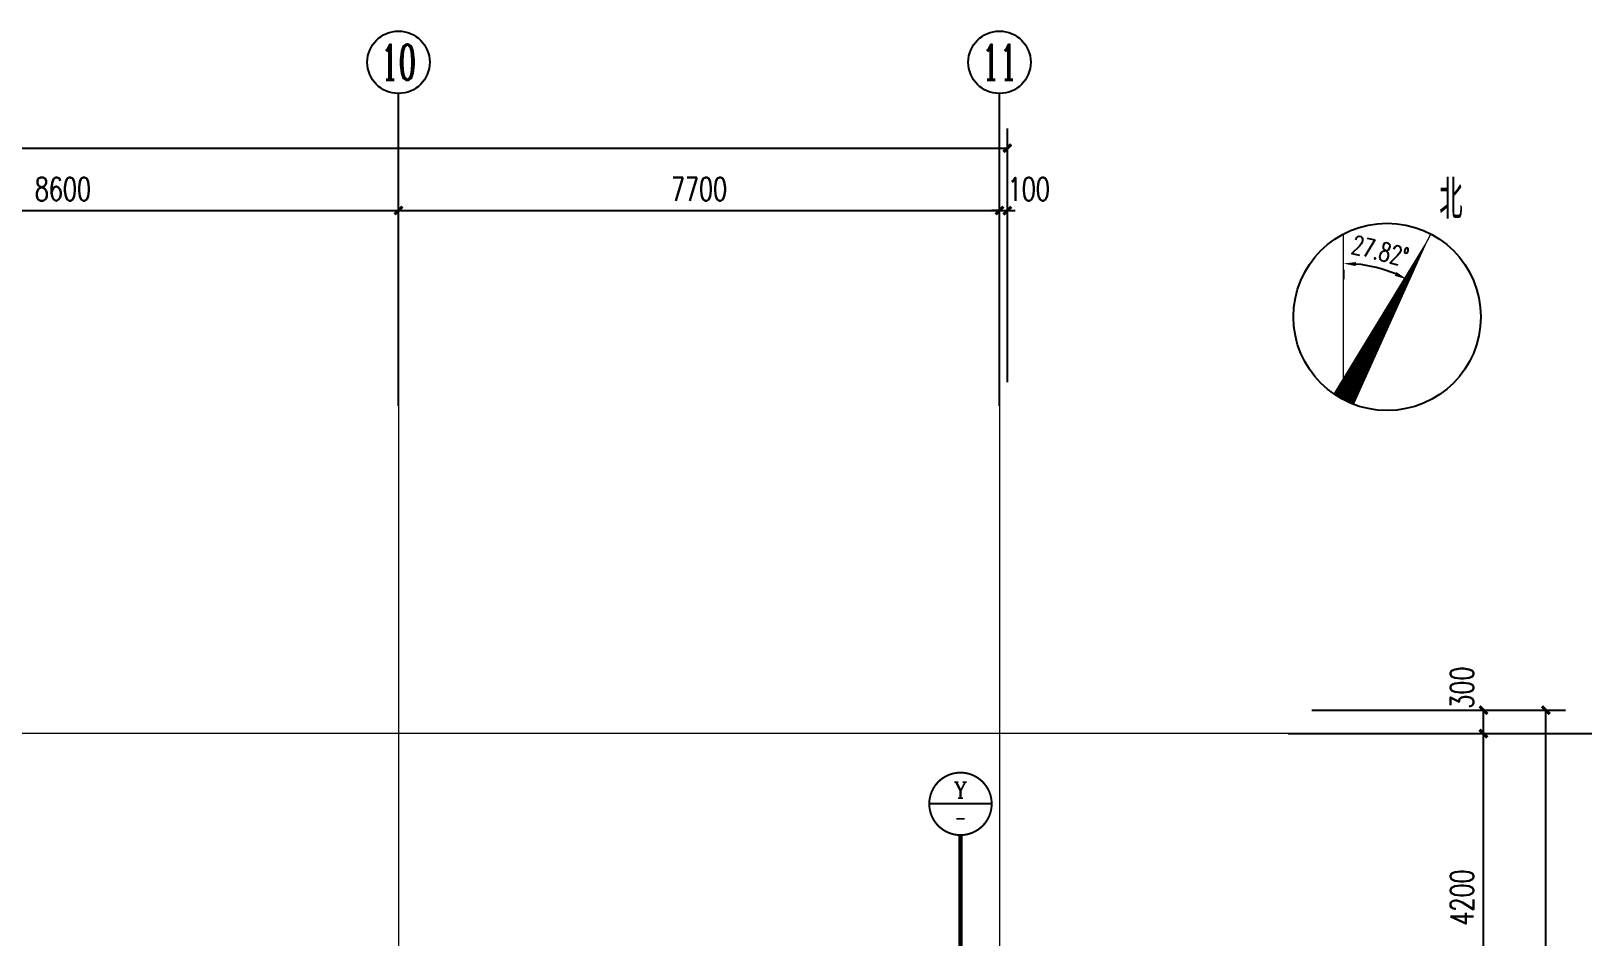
# Model space of a CAD drawing. Extents: x 1031190 to 1725648, y 733081 to 1571294.
# Drawn here: x 1352680 to 1372563, y 1150751 to 1162356 of the extents above; entities that cross this region are included whole.
import ezdxf
from ezdxf.enums import TextEntityAlignment as Align

# ---------------------------------------------------------------- set-up
doc = ezdxf.new("R2010")
doc.units = 0
doc.header["$LTSCALE"] = 1000
doc.header["$MEASUREMENT"] = 0
doc.linetypes.add('ACAD_ISO10W100', pattern=[18.5, 12, -3, 0.5, -3])
doc.linetypes.add('DOTE', pattern=[2.42, 2, -0.2, 0.02, -0.2])
for name, color, linetype in [('AXIS', 3, 'Continuous'), ('AXIS_TEXT', 4, 'Continuous'), ('C-AXIS(轴号)', 3, 'Continuous'), ('C-AXIS-T(字)', 7, 'Continuous'), ('DIM_SYMB', 3, 'Continuous'), ('DIM_雨水', 3, 'Continuous'), ('PIPE-雨水', 4, 'Y'), ('PUB_DIM', 3, 'Continuous')]:
    doc.layers.add(name, color=color, linetype=linetype)
doc.layers.add('DOTE', color=19, linetype='DOTE', lineweight=9)
doc.styles.add('_TCH_AXIS', font='COMPLEX', dxfattribs={"bigfont": 'GBCBIG'})
doc.styles.add('_TCH_DIM', font='SIMPLEX.shx', dxfattribs={"width": 0.6, "oblique": 10, "bigfont": 'hztxt.shx'})
doc.styles.add('_TCH_DIM_T3', font='SIMPLEX', dxfattribs={"width": 0.705882, "bigfont": 'GBCBIG'})
doc.styles.add('_TWT_CIRCLE', font='COMPLEX', dxfattribs={"width": 1.1, "height": 3.5, "bigfont": 'HZTXT'})
doc.styles.add('COMPLEX', font='COMPLEX')
doc.styles.get("Standard").update_dxf_attribs({"font": 'gbenor.shx', "bigfont": 'gbcbig.shx'})
doc.linetypes.add('Y', pattern='A,2,-0.2,["Y",Standard,S=0.4,R=0,X=-0.1,Y=-0.115],-0.35', length=2.55)
doc.dimstyles.new('_TCH_ARCH&&100', dxfattribs={"dimtxt": 297.5, "dimasz": 100, "dimexe": 250, "dimexo": 300, "dimgap": 126.25, "dimtad": 1, "dimdec": 0, "dimzin": 0, "dimdsep": 46, "dimtxsty": '_TCH_DIM_T3', "dimblk": 'ARCHTICK', "dimcen": 0.09, "dimclrt": 7, "dimazin": 2, "dimtfac": 1, "dimtdec": 0, "dimtix": 1, "dimtmove": 2, "dimatfit": 3, "dimfxl": 0, "dimtolj": 1, "dimtzin": 0, "dimarcsym": 0})
doc.dimstyles.new('_TCH_ARROW&&80', dxfattribs={"dimtxt": 238, "dimasz": 160, "dimexe": 200, "dimexo": 240, "dimgap": 101, "dimtad": 1, "dimdec": 0, "dimzin": 0, "dimdsep": 46, "dimtxsty": '_TCH_DIM_T3', "dimcen": 0.09, "dimclrt": 7, "dimazin": 2, "dimtfac": 1, "dimtdec": 0, "dimtix": 1, "dimtmove": 2, "dimatfit": 3, "dimfxl": 0, "dimtolj": 1, "dimtzin": 0, "dimarcsym": 0})

# ---------------------------------------------------------------- blocks, each defined once
blk = doc.blocks.new('*D1066')
at = {"layer": 'Defpoints', "color": 0}
for p in [(1369494, 1159538), (1370048, 1159287), (1370382, 1159318), (1369494, 1157633)]:
    blk.add_point(p, dxfattribs=at)
at = {"layer": 'PUB_DIM', "color": 0, "lineweight": -2}
for p, q in [((1369494, 1159298), (1369494, 1159178)), ((1370270, 1159105), (1370214, 1158999))]:
    blk.add_line(p, q, dxfattribs=at)
blk.add_arc((1369494, 1157633), 1745, 67.4414, 84.7433, dxfattribs=at)
at = {"layer": 'PUB_DIM', "color": 0}
for points in [[(1369652, 1159344), (1369655, 1159397), (1369494, 1159378)], [(1370174, 1159268), (1370152, 1159220), (1370308, 1159176)]]:
    blk.add_solid(points, dxfattribs=at)
at = {"layer": 'PUB_DIM', "color": 7, "insert": (1369966, 1159540), "char_height": 238, "attachment_point": 5, "rotation": 346.0924, "style": '_TCH_DIM_T3'}
blk.add_mtext('\\A1;27.82°', dxfattribs=at)
blk = doc.blocks.new('_ArchTick')
at = {"color": 0, "linetype": 'ByBlock', "const_width": 0.4}
blk.add_lwpolyline([(-0.5, -0.5), (0.5, 0.5)], dxfattribs=at)
blk = doc.blocks.new('*D1067')
at = {"layer": 'AXIS', "color": 0, "lineweight": -2}
for p, q in [((1369088, 1153656), (1372338, 1153656)), ((1372088, 1137456), (1372088, 1153656)), ((1369088, 1137456), (1372338, 1137456))]:
    blk.add_line(p, q, dxfattribs=at)
at = {"layer": 'Defpoints', "color": 0}
for p in [(1368788, 1153656), (1372088, 1153656), (1368788, 1137456)]:
    blk.add_point(p, dxfattribs=at)
at = {"layer": 'AXIS', "color": 0, "lineweight": -2, "xscale": 100, "yscale": 100, "zscale": 100}
for p, rotation in [((1372088, 1153656), 90), ((1372088, 1137456), 270)]:
    blk.add_blockref('_ArchTick', p, dxfattribs=dict(at, rotation=rotation))
at = {"layer": 'AXIS', "color": 7, "insert": (1371813, 1144206), "char_height": 297.5, "attachment_point": 5, "rotation": 90, "style": '_TCH_DIM_T3'}
blk.add_mtext('\\A1;16200', dxfattribs=at)
blk = doc.blocks.new('*D1068')
at = {"layer": 'AXIS', "color": 0, "lineweight": -2}
for p, q in [((1369088, 1153656), (1371538, 1153656)), ((1371288, 1153356), (1371288, 1153656)), ((1369088, 1153356), (1371538, 1153356))]:
    blk.add_line(p, q, dxfattribs=at)
at = {"layer": 'Defpoints', "color": 0}
for p in [(1368788, 1153656), (1371288, 1153656), (1368788, 1153356)]:
    blk.add_point(p, dxfattribs=at)
at = {"layer": 'AXIS', "color": 0, "lineweight": -2, "xscale": 100, "yscale": 100, "zscale": 100}
for p, rotation in [((1371288, 1153656), 90), ((1371288, 1153356), 270)]:
    blk.add_blockref('_ArchTick', p, dxfattribs=dict(at, rotation=rotation))
at = {"layer": 'AXIS', "color": 7, "insert": (1371013, 1153945), "char_height": 297.5, "attachment_point": 5, "rotation": 90, "style": '_TCH_DIM_T3'}
blk.add_mtext('\\A1;300', dxfattribs=at)
blk = doc.blocks.new('*D1069')
at = {"layer": 'AXIS', "color": 0, "lineweight": -2}
for p, q in [((1369088, 1153356), (1371538, 1153356)), ((1371288, 1149156), (1371288, 1153356)), ((1369088, 1149156), (1371538, 1149156))]:
    blk.add_line(p, q, dxfattribs=at)
at = {"layer": 'Defpoints', "color": 0}
for p in [(1368788, 1153356), (1371288, 1153356), (1368788, 1149156)]:
    blk.add_point(p, dxfattribs=at)
at = {"layer": 'AXIS', "color": 0, "lineweight": -2, "xscale": 100, "yscale": 100, "zscale": 100}
for p, rotation in [((1371288, 1153356), 90), ((1371288, 1149156), 270)]:
    blk.add_blockref('_ArchTick', p, dxfattribs=dict(at, rotation=rotation))
at = {"layer": 'AXIS', "color": 7, "insert": (1371013, 1151256), "char_height": 297.5, "attachment_point": 5, "rotation": 90, "style": '_TCH_DIM_T3'}
blk.add_mtext('\\A1;4200', dxfattribs=at)
blk = doc.blocks.new('*D1074')
at = {"layer": 'AXIS', "color": 0, "lineweight": -2}
for p, q in [((1293188, 1157856), (1293188, 1161106)), ((1365188, 1157856), (1365188, 1161106)), ((1293188, 1160856), (1365188, 1160856))]:
    blk.add_line(p, q, dxfattribs=at)
at = {"layer": 'Defpoints', "color": 0}
for p in [(1365188, 1160856), (1293188, 1157556), (1365188, 1157556)]:
    blk.add_point(p, dxfattribs=at)
at = {"layer": 'AXIS', "color": 0, "lineweight": -2, "xscale": 100, "yscale": 100, "zscale": 100, "rotation": 180}
blk.add_blockref('_ArchTick', (1293188, 1160856), dxfattribs=at)
at = {"layer": 'AXIS', "color": 0, "lineweight": -2, "xscale": 100, "yscale": 100, "zscale": 100}
blk.add_blockref('_ArchTick', (1365188, 1160856), dxfattribs=at)
at = {"layer": 'AXIS', "color": 7, "insert": (1329188, 1161131), "char_height": 297.5, "attachment_point": 5, "style": '_TCH_DIM_T3'}
blk.add_mtext('\\A1;72000', dxfattribs=at)
blk = doc.blocks.new('*D1088')
at = {"layer": 'AXIS', "color": 0, "lineweight": -2}
for p, q in [((1348788, 1157856), (1348788, 1160306)), ((1357388, 1157856), (1357388, 1160306)), ((1348788, 1160056), (1357388, 1160056))]:
    blk.add_line(p, q, dxfattribs=at)
at = {"layer": 'Defpoints', "color": 0}
for p in [(1357388, 1160056), (1348788, 1157556), (1357388, 1157556)]:
    blk.add_point(p, dxfattribs=at)
at = {"layer": 'AXIS', "color": 0, "lineweight": -2, "xscale": 100, "yscale": 100, "zscale": 100, "rotation": 180}
blk.add_blockref('_ArchTick', (1348788, 1160056), dxfattribs=at)
at = {"layer": 'AXIS', "color": 0, "lineweight": -2, "xscale": 100, "yscale": 100, "zscale": 100}
blk.add_blockref('_ArchTick', (1357388, 1160056), dxfattribs=at)
at = {"layer": 'AXIS', "color": 7, "insert": (1353088, 1160331), "char_height": 297.5, "attachment_point": 5, "style": '_TCH_DIM_T3'}
blk.add_mtext('\\A1;8600', dxfattribs=at)
blk = doc.blocks.new('*D1089')
at = {"layer": 'AXIS', "color": 0, "lineweight": -2}
for p, q in [((1357388, 1157856), (1357388, 1160306)), ((1365088, 1157856), (1365088, 1160306)), ((1357388, 1160056), (1365088, 1160056))]:
    blk.add_line(p, q, dxfattribs=at)
at = {"layer": 'Defpoints', "color": 0}
for p in [(1365088, 1160056), (1357388, 1157556), (1365088, 1157556)]:
    blk.add_point(p, dxfattribs=at)
at = {"layer": 'AXIS', "color": 0, "lineweight": -2, "xscale": 100, "yscale": 100, "zscale": 100, "rotation": 180}
blk.add_blockref('_ArchTick', (1357388, 1160056), dxfattribs=at)
at = {"layer": 'AXIS', "color": 0, "lineweight": -2, "xscale": 100, "yscale": 100, "zscale": 100}
blk.add_blockref('_ArchTick', (1365088, 1160056), dxfattribs=at)
at = {"layer": 'AXIS', "color": 7, "insert": (1361238, 1160331), "char_height": 297.5, "attachment_point": 5, "style": '_TCH_DIM_T3'}
blk.add_mtext('\\A1;7700', dxfattribs=at)
blk = doc.blocks.new('*D1090')
at = {"layer": 'AXIS', "color": 0, "lineweight": -2}
for p, q in [((1365088, 1157856), (1365088, 1160306)), ((1365188, 1157856), (1365188, 1160306)), ((1365088, 1160056), (1364988, 1160056)), ((1365088, 1160056), (1365188, 1160056)), ((1365188, 1160056), (1365288, 1160056))]:
    blk.add_line(p, q, dxfattribs=at)
at = {"layer": 'Defpoints', "color": 0}
for p in [(1365188, 1160056), (1365088, 1157556), (1365188, 1157556)]:
    blk.add_point(p, dxfattribs=at)
at = {"layer": 'AXIS', "color": 0, "lineweight": -2, "xscale": 100, "yscale": 100, "zscale": 100}
blk.add_blockref('_ArchTick', (1365088, 1160056), dxfattribs=at)
at = {"layer": 'AXIS', "color": 0, "lineweight": -2, "xscale": 100, "yscale": 100, "zscale": 100, "rotation": 180}
blk.add_blockref('_ArchTick', (1365188, 1160056), dxfattribs=at)
at = {"layer": 'AXIS', "color": 7, "insert": (1365463, 1160331), "char_height": 297.5, "attachment_point": 5, "style": '_TCH_DIM_T3'}
blk.add_mtext('\\A1;100', dxfattribs=at)
blk = doc.blocks.new('_AXISO')
blk.add_circle((0, 0), 0.5)
at = {"layer": 'AXIS_TEXT', "style": 'COMPLEX', "width": 1.041667}
blk.add_attdef('A', text='', height=0.56, dxfattribs=at).set_placement((-0.25, -0.28), (0.25, -0.28), align=Align.FIT)
blk = doc.blocks.new('*D1305')
at = {"layer": 'Defpoints', "color": 0}
for p in [(1369494, 1159538), (1370048, 1159287), (1370382, 1159318), (1369494, 1157633)]:
    blk.add_point(p, dxfattribs=at)
at = {"layer": 'PUB_DIM', "color": 0, "lineweight": -2}
for p, q in [((1369494, 1159298), (1369494, 1159178)), ((1370270, 1159105), (1370214, 1158999))]:
    blk.add_line(p, q, dxfattribs=at)
blk.add_arc((1369494, 1157633), 1745, 67.4414, 84.7433, dxfattribs=at)
at = {"layer": 'PUB_DIM', "color": 0}
for points in [[(1369652, 1159344), (1369655, 1159397), (1369494, 1159378)], [(1370174, 1159268), (1370152, 1159220), (1370308, 1159176)]]:
    blk.add_solid(points, dxfattribs=at)
at = {"layer": 'PUB_DIM', "color": 7, "insert": (1369966, 1159540), "char_height": 238, "attachment_point": 5, "rotation": 346.0924, "style": '_TCH_DIM_T3'}
blk.add_mtext('\\A1;27.82°', dxfattribs=at)
blk = doc.blocks.new('*D1306')
at = {"layer": 'AXIS', "color": 0, "lineweight": -2}
for p, q in [((1369088, 1153656), (1372338, 1153656)), ((1372088, 1137456), (1372088, 1153656)), ((1369088, 1137456), (1372338, 1137456))]:
    blk.add_line(p, q, dxfattribs=at)
at = {"layer": 'Defpoints', "color": 0}
for p in [(1368788, 1153656), (1372088, 1153656), (1368788, 1137456)]:
    blk.add_point(p, dxfattribs=at)
at = {"layer": 'AXIS', "color": 0, "lineweight": -2, "xscale": 100, "yscale": 100, "zscale": 100}
for p, rotation in [((1372088, 1153656), 90), ((1372088, 1137456), 270)]:
    blk.add_blockref('_ArchTick', p, dxfattribs=dict(at, rotation=rotation))
at = {"layer": 'AXIS', "color": 7, "insert": (1371813, 1144206), "char_height": 297.5, "attachment_point": 5, "rotation": 90, "style": '_TCH_DIM_T3'}
blk.add_mtext('\\A1;16200', dxfattribs=at)
blk = doc.blocks.new('*D1307')
at = {"layer": 'AXIS', "color": 0, "lineweight": -2}
for p, q in [((1369088, 1153656), (1371538, 1153656)), ((1371288, 1153356), (1371288, 1153656)), ((1369088, 1153356), (1371538, 1153356))]:
    blk.add_line(p, q, dxfattribs=at)
at = {"layer": 'Defpoints', "color": 0}
for p in [(1368788, 1153656), (1371288, 1153656), (1368788, 1153356)]:
    blk.add_point(p, dxfattribs=at)
at = {"layer": 'AXIS', "color": 0, "lineweight": -2, "xscale": 100, "yscale": 100, "zscale": 100}
for p, rotation in [((1371288, 1153656), 90), ((1371288, 1153356), 270)]:
    blk.add_blockref('_ArchTick', p, dxfattribs=dict(at, rotation=rotation))
at = {"layer": 'AXIS', "color": 7, "insert": (1371013, 1153945), "char_height": 297.5, "attachment_point": 5, "rotation": 90, "style": '_TCH_DIM_T3'}
blk.add_mtext('\\A1;300', dxfattribs=at)
blk = doc.blocks.new('*D1308')
at = {"layer": 'AXIS', "color": 0, "lineweight": -2}
for p, q in [((1369088, 1153356), (1371538, 1153356)), ((1371288, 1149156), (1371288, 1153356)), ((1369088, 1149156), (1371538, 1149156))]:
    blk.add_line(p, q, dxfattribs=at)
at = {"layer": 'Defpoints', "color": 0}
for p in [(1368788, 1153356), (1371288, 1153356), (1368788, 1149156)]:
    blk.add_point(p, dxfattribs=at)
at = {"layer": 'AXIS', "color": 0, "lineweight": -2, "xscale": 100, "yscale": 100, "zscale": 100}
for p, rotation in [((1371288, 1153356), 90), ((1371288, 1149156), 270)]:
    blk.add_blockref('_ArchTick', p, dxfattribs=dict(at, rotation=rotation))
at = {"layer": 'AXIS', "color": 7, "insert": (1371013, 1151256), "char_height": 297.5, "attachment_point": 5, "rotation": 90, "style": '_TCH_DIM_T3'}
blk.add_mtext('\\A1;4200', dxfattribs=at)
blk = doc.blocks.new('*D1313')
at = {"layer": 'AXIS', "color": 0, "lineweight": -2}
for p, q in [((1293188, 1157856), (1293188, 1161106)), ((1365188, 1157856), (1365188, 1161106)), ((1293188, 1160856), (1365188, 1160856))]:
    blk.add_line(p, q, dxfattribs=at)
at = {"layer": 'Defpoints', "color": 0}
for p in [(1365188, 1160856), (1293188, 1157556), (1365188, 1157556)]:
    blk.add_point(p, dxfattribs=at)
at = {"layer": 'AXIS', "color": 0, "lineweight": -2, "xscale": 100, "yscale": 100, "zscale": 100, "rotation": 180}
blk.add_blockref('_ArchTick', (1293188, 1160856), dxfattribs=at)
at = {"layer": 'AXIS', "color": 0, "lineweight": -2, "xscale": 100, "yscale": 100, "zscale": 100}
blk.add_blockref('_ArchTick', (1365188, 1160856), dxfattribs=at)
at = {"layer": 'AXIS', "color": 7, "insert": (1329188, 1161131), "char_height": 297.5, "attachment_point": 5, "style": '_TCH_DIM_T3'}
blk.add_mtext('\\A1;72000', dxfattribs=at)
blk = doc.blocks.new('*D1327')
at = {"layer": 'AXIS', "color": 0, "lineweight": -2}
for p, q in [((1348788, 1157856), (1348788, 1160306)), ((1357388, 1157856), (1357388, 1160306)), ((1348788, 1160056), (1357388, 1160056))]:
    blk.add_line(p, q, dxfattribs=at)
at = {"layer": 'Defpoints', "color": 0}
for p in [(1357388, 1160056), (1348788, 1157556), (1357388, 1157556)]:
    blk.add_point(p, dxfattribs=at)
at = {"layer": 'AXIS', "color": 0, "lineweight": -2, "xscale": 100, "yscale": 100, "zscale": 100, "rotation": 180}
blk.add_blockref('_ArchTick', (1348788, 1160056), dxfattribs=at)
at = {"layer": 'AXIS', "color": 0, "lineweight": -2, "xscale": 100, "yscale": 100, "zscale": 100}
blk.add_blockref('_ArchTick', (1357388, 1160056), dxfattribs=at)
at = {"layer": 'AXIS', "color": 7, "insert": (1353088, 1160331), "char_height": 297.5, "attachment_point": 5, "style": '_TCH_DIM_T3'}
blk.add_mtext('\\A1;8600', dxfattribs=at)
blk = doc.blocks.new('*D1328')
at = {"layer": 'AXIS', "color": 0, "lineweight": -2}
for p, q in [((1357388, 1157856), (1357388, 1160306)), ((1365088, 1157856), (1365088, 1160306)), ((1357388, 1160056), (1365088, 1160056))]:
    blk.add_line(p, q, dxfattribs=at)
at = {"layer": 'Defpoints', "color": 0}
for p in [(1365088, 1160056), (1357388, 1157556), (1365088, 1157556)]:
    blk.add_point(p, dxfattribs=at)
at = {"layer": 'AXIS', "color": 0, "lineweight": -2, "xscale": 100, "yscale": 100, "zscale": 100, "rotation": 180}
blk.add_blockref('_ArchTick', (1357388, 1160056), dxfattribs=at)
at = {"layer": 'AXIS', "color": 0, "lineweight": -2, "xscale": 100, "yscale": 100, "zscale": 100}
blk.add_blockref('_ArchTick', (1365088, 1160056), dxfattribs=at)
at = {"layer": 'AXIS', "color": 7, "insert": (1361238, 1160331), "char_height": 297.5, "attachment_point": 5, "style": '_TCH_DIM_T3'}
blk.add_mtext('\\A1;7700', dxfattribs=at)
blk = doc.blocks.new('*D1329')
at = {"layer": 'AXIS', "color": 0, "lineweight": -2}
for p, q in [((1365088, 1157856), (1365088, 1160306)), ((1365188, 1157856), (1365188, 1160306)), ((1365088, 1160056), (1364988, 1160056)), ((1365088, 1160056), (1365188, 1160056)), ((1365188, 1160056), (1365288, 1160056))]:
    blk.add_line(p, q, dxfattribs=at)
at = {"layer": 'Defpoints', "color": 0}
for p in [(1365188, 1160056), (1365088, 1157556), (1365188, 1157556)]:
    blk.add_point(p, dxfattribs=at)
at = {"layer": 'AXIS', "color": 0, "lineweight": -2, "xscale": 100, "yscale": 100, "zscale": 100}
blk.add_blockref('_ArchTick', (1365088, 1160056), dxfattribs=at)
at = {"layer": 'AXIS', "color": 0, "lineweight": -2, "xscale": 100, "yscale": 100, "zscale": 100, "rotation": 180}
blk.add_blockref('_ArchTick', (1365188, 1160056), dxfattribs=at)
at = {"layer": 'AXIS', "color": 7, "insert": (1365463, 1160331), "char_height": 297.5, "attachment_point": 5, "style": '_TCH_DIM_T3'}
blk.add_mtext('\\A1;100', dxfattribs=at)

msp = doc.modelspace()

# ---------------------------------------------------------------- linework, layer by layer
at = {"layer": 'C-AXIS(轴号)'}
for p, q in [((1357387.7, 1157556.1), (1357387.7, 1161556.1)), ((1357387.7, 1157556.1), (1357387.7, 1161556.1)), ((1365087.7, 1157556.1), (1365087.7, 1161556.1)), ((1365087.7, 1157556.1), (1365087.7, 1161556.1)), ((1368787.7, 1153356.1), (1372787.7, 1153356.1)), ((1368787.7, 1153356.1), (1372787.7, 1153356.1))]:
    msp.add_line(p, q, dxfattribs=at)
at = {"layer": 'DIM_SYMB'}
msp.add_lwpolyline([(1369493.7, 1157633.2, 300, 0, 0), (1370613.6, 1159755.9, 0, 0, 0)], format="xyseb", dxfattribs=at)
msp.add_lwpolyline([(1369493.7, 1157633.2, 300, 0, 0), (1370613.6, 1159755.9, 0, 0, 0)], format="xyseb", dxfattribs=at)
msp.add_circle((1370053.6, 1158694.5), 1200, dxfattribs=at)
msp.add_circle((1370053.6, 1158694.5), 1200, dxfattribs=at)
at = {"layer": 'DIM_雨水'}
msp.add_line((1364987.7, 1152456.1), (1364187.7, 1152456.1), dxfattribs=at)
msp.add_line((1364987.7, 1152456.1), (1364187.7, 1152456.1), dxfattribs=at)
at = {"layer": 'DIM_雨水', "const_width": 25}
msp.add_lwpolyline([(1364987.7, 1152456.1, 1), (1364187.7, 1152456.1, 1)], format="xyb", close=True, dxfattribs=at)
msp.add_lwpolyline([(1364987.7, 1152456.1, 1), (1364187.7, 1152456.1, 1)], format="xyb", close=True, dxfattribs=at)
at = {"layer": 'DOTE', "linetype": 'ACAD_ISO10W100', "ltscale": 100}
for p, q in [((1357387.7, 1157556.1), (1357387.7, 1132856.1)), ((1357387.7, 1157556.1), (1357387.7, 1132856.1)), ((1365087.7, 1157556.1), (1365087.7, 1132856.1)), ((1365087.7, 1157556.1), (1365087.7, 1132856.1)), ((1368787.7, 1153356.1), (1291011.4, 1153356.1)), ((1368787.7, 1153356.1), (1291011.4, 1153356.1))]:
    msp.add_line(p, q, dxfattribs=at)
for points in [[(1369493.7, 1157633.2), (1369493.7, 1159755.9)], [(1369493.7, 1157633.2), (1370613.6, 1159755.9)], [(1369493.7, 1157633.2), (1369493.7, 1159755.9)], [(1369493.7, 1157633.2), (1370613.6, 1159755.9)]]:
    msp.add_lwpolyline(points, dxfattribs=at)
at = {"layer": 'PIPE-雨水', "const_width": 55}
msp.add_lwpolyline([(1364587.7, 1150359.3), (1364587.7, 1152056.1)], dxfattribs=at)
msp.add_lwpolyline([(1364587.7, 1150359.3), (1364587.7, 1152056.1)], dxfattribs=at)

# ---------------------------------------------------------------- block references
at = {"layer": 'C-AXIS(轴号)'}
ref = msp.add_blockref('_AXISO', (1357387.7, 1161956.1), dxfattribs=dict(at, xscale=800, yscale=800, zscale=800))
ref.add_attrib('A', '10', dxfattribs={"layer": 'C-AXIS-T(字)', "height": 452.55, "style": '_TCH_AXIS', "width": 0.724138}).set_placement((1357161.4, 1161729.9), (1357614, 1161729.9), align=Align.FIT)
ref = msp.add_blockref('_AXISO', (1357387.7, 1161956.1), dxfattribs=dict(at, xscale=800, yscale=800, zscale=800))
ref.add_attrib('A', '10', dxfattribs={"layer": 'C-AXIS-T(字)', "height": 452.55, "style": '_TCH_AXIS', "width": 0.724138}).set_placement((1357161.4, 1161729.9), (1357614, 1161729.9), align=Align.FIT)
ref = msp.add_blockref('_AXISO', (1365087.7, 1161956.1), dxfattribs=dict(at, xscale=800, yscale=800, zscale=800))
ref.add_attrib('A', '11', dxfattribs={"layer": 'C-AXIS-T(字)', "height": 452.55, "style": '_TCH_AXIS', "width": 0.875}).set_placement((1364861.4, 1161729.9), (1365314, 1161729.9), align=Align.FIT)
ref = msp.add_blockref('_AXISO', (1365087.7, 1161956.1), dxfattribs=dict(at, xscale=800, yscale=800, zscale=800))
ref.add_attrib('A', '11', dxfattribs={"layer": 'C-AXIS-T(字)', "height": 452.55, "style": '_TCH_AXIS', "width": 0.875}).set_placement((1364861.4, 1161729.9), (1365314, 1161729.9), align=Align.FIT)

# ---------------------------------------------------------------- texts
at = {"layer": 'DIM_SYMB', "color": 7, "style": '_TCH_DIM', "width": 0.6}
msp.add_text('北', height=500, dxfattribs=at).set_placement((1370721.3, 1159948.1))
msp.add_text('北', height=500, dxfattribs=at).set_placement((1370721.3, 1159948.1))
at = {"layer": 'DIM_雨水', "color": 7, "style": '_TWT_CIRCLE'}
for s, height, width, p, p2 in [('Y', 203.9, 0.926316, (1364502.3, 1152530.9), (1364673.1, 1152530.9)), ('Y', 203.9, 0.926316, (1364502.3, 1152530.9), (1364673.1, 1152530.9)), ('-', 207, 0.855556, (1364511.8, 1152174.9), (1364663.6, 1152174.9)), ('-', 207, 0.855556, (1364511.8, 1152174.9), (1364663.6, 1152174.9))]:
    msp.add_text(s, height=height, dxfattribs=dict(at, width=width)).set_placement(p, p2, align=Align.FIT)

# ---------------------------------------------------------------- dimensions: what is measured, and where the dimension line sits
at = {"layer": 'AXIS'}
for p1, p2, distance, picture, middle in [((1293187.7, 1157556.1), (1365187.7, 1157556.1), 3300, '*D1074', (1329187.7, 1161131.1)), ((1293187.7, 1157556.1), (1365187.7, 1157556.1), 3300, '*D1313', (1329187.7, 1161131.1)), ((1348787.7, 1157556.1), (1357387.7, 1157556.1), 2500, '*D1088', (1353087.7, 1160331.1)), ((1348787.7, 1157556.1), (1357387.7, 1157556.1), 2500, '*D1327', (1353087.7, 1160331.1)), ((1357387.7, 1157556.1), (1365087.7, 1157556.1), 2500, '*D1089', (1361237.7, 1160331.1)), ((1357387.7, 1157556.1), (1365087.7, 1157556.1), 2500, '*D1328', (1361237.7, 1160331.1)), ((1368787.7, 1149156.1), (1368787.7, 1153356.1), -2500, '*D1069', (1371012.7, 1151256.1)), ((1368787.7, 1149156.1), (1368787.7, 1153356.1), -2500, '*D1308', (1371012.7, 1151256.1))]:
    dim = msp.add_aligned_dim(p1=p1, p2=p2, distance=distance, dimstyle='_TCH_ARCH&&100', dxfattribs=at)
    dim.commit()
    dim.dimension.update_dxf_attribs({"geometry": picture, "text_midpoint": middle})
for base, p1, p2, angle, picture, middle in [((1365187.7, 1160056.1), (1365087.7, 1157556.1), (1365187.7, 1157556.1), 0, '*D1090', (1365462.7, 1160331.1)), ((1365187.7, 1160056.1), (1365087.7, 1157556.1), (1365187.7, 1157556.1), 0, '*D1329', (1365462.7, 1160331.1)), ((1371287.7, 1153656.1), (1368787.7, 1153356.1), (1368787.7, 1153656.1), 90, '*D1068', (1371012.7, 1153945.1)), ((1371287.7, 1153656.1), (1368787.7, 1153356.1), (1368787.7, 1153656.1), 90, '*D1307', (1371012.7, 1153945.1)), ((1372087.7, 1153656.1), (1368787.7, 1137456.1), (1368787.7, 1153656.1), 90, '*D1067', (1371812.7, 1144206.1)), ((1372087.7, 1153656.1), (1368787.7, 1137456.1), (1368787.7, 1153656.1), 90, '*D1306', (1371812.7, 1144206.1))]:
    dim = msp.add_linear_dim(base=base, p1=p1, p2=p2, angle=angle, dimstyle='_TCH_ARCH&&100', dxfattribs=at)
    dim.commit()
    dim.dimension.update_dxf_attribs({"geometry": picture, "text_midpoint": middle, "dimtype": 161})
at = {"layer": 'PUB_DIM'}
for picture in ['*D1066', '*D1305']:
    dim = msp.add_angular_dim_3p(base=(1370048.5, 1159287.2), center=(1369493.7, 1157633.2), p1=(1370382.4, 1159317.7), p2=(1369493.7, 1159537.7), dimstyle='_TCH_ARROW&&80', dxfattribs=at)
    dim.commit()
    dim.dimension.update_dxf_attribs({"geometry": picture, "text_midpoint": (1369965.9, 1159540.1)})

doc.saveas('drawing.dxf')
